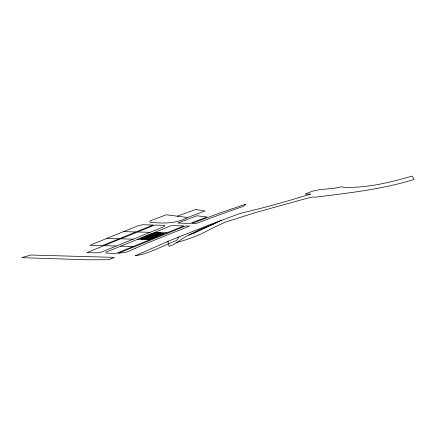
<?xml version="1.0" encoding="UTF-8"?>
<svg xmlns="http://www.w3.org/2000/svg" width="436" height="436" viewBox="0 0 436 436"><rect width="100%" height="100%" fill="white"/><g stroke="black" fill="none" stroke-linecap="round" stroke-linejoin="round"><path stroke-width="0.65" d="M176.111 242.667C188.041 239.451 199.672 235.298 210.375 229.134L224.665 222.376L255.044 212.708L305.996 198.565L312.209 197.001L315.631 197.159C348.762 192.968 382.138 189.409 414.2 179.403L412.042 176.1C389.888 182.591 367.183 188.074 343.917 187.317L341.639 186.804L334.221 188.265L319.048 189.742L312.149 191.3L305.053 194.085L310.563 194.091C287.406 201.269 264.009 207.83 240.383 213.329L206.719 225.87L168.558 241.113L167.974 242.574L168.928 245.005L168.972 246.362C176.171 244.095 181.954 238.181 188.87 235.048L198.947 230.028L213.351 224.093M179.049 236.841L176.635 240.438C162.808 245.517 150.137 253.567 135.351 255.725L168.558 241.113M192.739 233.603L203.661 228.088L217.057 222.338M221.75 220.126L194.298 233.02L188.87 235.048M116.39 246.002L164.525 226.437L164.71 225.358L154.595 225.069L86.944 252.597L96.411 252.858L101.239 252.161L116.39 246.002L104.008 245.653M147.101 236.879L141.335 239.222L144.093 239.299M147.27 236.879L156.715 232.966L159.472 233.042M142.964 238.754L155.968 233.462M143.662 239.473L160.53 232.611M146.273 238.846L159.276 233.554M146.97 239.566L161.146 233.8L163.903 233.881M149.728 239.647L166.59 232.786M154.524 232.443L171.446 225.57L183.834 225.935L166.868 232.791L154.524 232.443L105.795 252.231L106.319 253.136L116.172 253.414L150.006 239.653L137.629 239.304M187.54 217.499C175.446 224.055 163.326 223.417 149.821 222.256L150.175 220.916L166.247 214.763L187.54 217.499L205.149 211.002L195.573 209.482L177.321 216.185M167.135 241.697L168.623 241.446M137.602 231.985L150.011 232.334M123.541 231.625L135.863 231.974M154.791 233.751L157.549 233.827M160.857 233.919L163.609 233.996M152.867 234.53L155.625 234.606M158.933 234.704L161.691 234.781M148.747 235.08L158.11 235.347M148.36 235.238L153.701 235.391M157.009 235.484L159.767 235.56M155.085 236.268L157.843 236.345M144.518 236.803L149.859 236.955M153.167 237.048L155.919 237.124M144.131 236.961L153.494 237.222M145.177 237.658L147.935 237.734M151.243 237.833L153.995 237.909M143.259 238.443L146.011 238.519M149.319 238.612L152.077 238.688M147.395 239.391L150.153 239.473M106.711 238.459L119.05 238.814M120.821 238.814L133.209 239.168M120.777 246.144L133.165 246.498M245.762 204.179L243.402 206.304L226.747 212.19A385.762 74.267 -15.1 0 0 201.328 221.581L196.08 223.581L191.873 223.461L219.957 212.948L245.762 204.179M111.185 258.706L109.044 259.703L87.124 259.802L21.8 257.66L30.809 255.033L114.385 257.376L111.185 258.706M135.558 248.177L126.936 252.03L117.927 253.425L185.507 225.984L189.529 226.104L150.812 241.599L135.558 248.177M152.943 225.025L102.286 245.632L89.909 245.283L137.716 225.87L142.648 224.731L152.943 225.025M152.938 233.374L139.934 238.666L149.297 238.928L162.301 233.642L152.938 233.374M185.491 220.071L177.725 223.069L190.189 223.417L207.051 216.992L196.925 215.787L185.491 220.071"/></g></svg>
